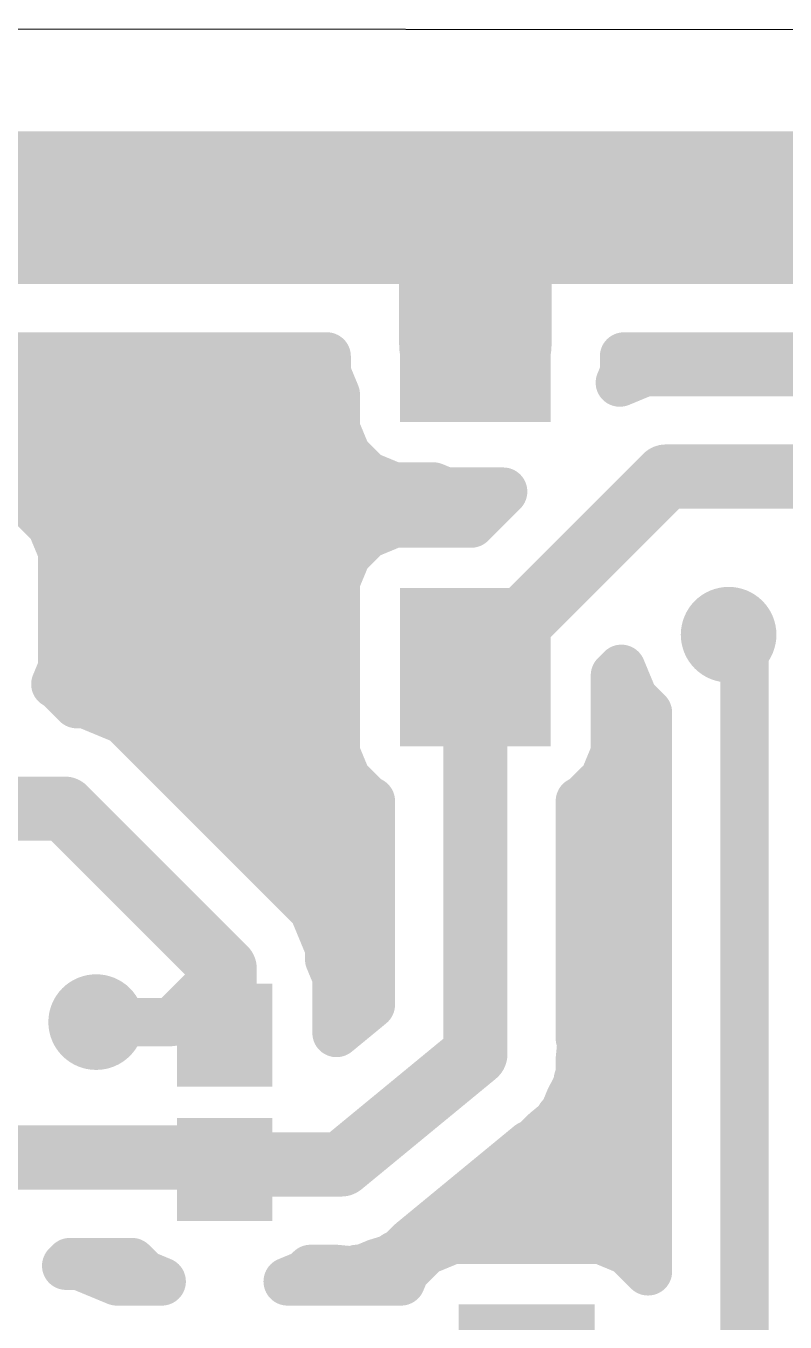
# Model space of a CAD drawing. Extents: x 0.6 to 66.7, y 0.1 to 28.5.
# Drawn here: x 41.27 to 50.87, y 12.07 to 28.46 of the extents above; entities that cross this region are included whole.
import ezdxf

# ---------------------------------------------------------------- set-up
doc = ezdxf.new("R2010")
doc.units = 0
for name, color, linetype in [('16', 175, 'CONTINUOUS'), ('18', 82, 'CONTINUOUS'), ('20', 7, 'CONTINUOUS'), ('30', 253, 'CONTINUOUS')]:
    doc.layers.add(name, color=color, linetype=linetype)

# ---------------------------------------------------------------- blocks, each defined once
blk = doc.blocks.new('RECT')
blk.add_solid([(-0.5, -0.5), (0.5, -0.5), (-0.5, 0.5), (0.5, 0.5)])
blk = doc.blocks.new('ROUNDV')
at = {"const_width": 0.5}
blk.add_lwpolyline([(0, -0.25, 1), (0, 0.25, 1), (0, -0.25)], format="xyb", dxfattribs=at)

msp = doc.modelspace()

# ---------------------------------------------------------------- linework, layer by layer
at = {"layer": '16'}
for points, const_width in [([(46.86, 26.16), (20.23, 26.16)], 1.9304), ([(62.16, 26.16), (46.86, 26.16)], 1.9304), ([(46.9566, 26.0634), (46.86, 26.16)], 1.9304), ([(46.9566, 24.45), (46.9566, 26.0634)], 1.9304), ([(21.0086, 24.2804), (45.077, 24.2804)], 0.6096), ([(45.077, 24.2804), (45.077, 24.0761)], 0.6096), ([(48.8362, 24.0761), (48.8362, 24.2804)], 0.6096), ([(48.8362, 24.2804), (61.3814, 24.2804)], 0.6096), ([(45.077, 24.0761), (45.1922, 23.798)], 0.6096), ([(49.1038, 24.0808), (48.7831, 23.9479)], 0.6096), ([(48.7831, 23.9479), (48.8362, 24.0761)], 0.6096), ([(52.3227, 24.0808), (49.1038, 24.0808)], 0.6096), ([(45.1922, 23.798), (45.1922, 23.3681)], 0.6096), ([(33.7667, 23.7744), (45.1922, 23.7744)], 0.6096), ([(45.1922, 23.3681), (45.3314, 23.032)], 0.6096), ([(34.244, 23.1648), (45.2764, 23.1648)], 0.6096), ([(45.3314, 23.032), (45.5886, 22.7748)], 0.6096), ([(49.3666, 22.76), (46.9566, 20.35)], 0.8128), ([(52.06, 22.76), (49.3666, 22.76)], 0.8128), ([(45.5886, 22.7748), (45.9247, 22.6356)], 0.6096), ([(34.2526, 22.5552), (47.2939, 22.5552)], 0.6096), ([(40.9975, 22.5409), (39.6338, 22.5409)], 0.6096), ([(41.3336, 22.4017), (40.9975, 22.5409)], 0.6096), ([(45.9247, 22.6356), (46.4253, 22.6356)], 0.6096), ([(46.4253, 22.6356), (46.5827, 22.5704)], 0.6096), ([(46.5827, 22.5704), (47.3091, 22.5704)], 0.6096), ([(47.3091, 22.5704), (46.9031, 22.1644)], 0.6096), ([(41.5908, 22.1445), (41.3336, 22.4017)], 0.6096), ([(45.9247, 22.1644), (45.5886, 22.0252)], 0.6096), ([(46.9031, 22.1644), (45.9247, 22.1644)], 0.6096), ([(41.73, 21.8084), (41.5908, 22.1445)], 0.6096), ([(45.5886, 22.0252), (45.3314, 21.768)], 0.6096), ([(41.6732, 21.9456), (45.509, 21.9456)], 0.6096), ([(41.73, 20.3446), (41.73, 21.8084)], 0.6096), ([(45.3314, 21.768), (45.1922, 21.4319)], 0.6096), ([(41.73, 21.336), (45.1922, 21.336)], 0.6096), ([(45.1922, 21.4319), (45.1922, 19.2681)], 0.6096), ([(41.73, 20.7264), (45.1922, 20.7264)], 0.6096), ([(50.36, 20.56), (50.16, 20.76)], 0.6096), ([(50.36, 11.46), (50.36, 20.56)], 0.6096), ([(47.0466, 20.26), (46.9566, 20.35)], 0.8128), ([(46.9566, 20.35), (46.9566, 15.4566)], 0.8128), ([(41.643, 20.1344), (41.73, 20.3446)], 0.6096), ([(48.721, 20.2465), (48.8039, 20.3295)], 0.6096), ([(48.721, 19.2681), (48.721, 20.2465)], 0.6096), ([(48.8039, 20.3295), (48.9582, 19.957)], 0.6096), ([(41.6736, 20.1217), (41.643, 20.1344)], 0.6096), ([(41.9145, 19.8808), (41.6736, 20.1217)], 0.6096), ([(41.6785, 20.1168), (45.1922, 20.1168)], 0.6096), ([(48.721, 20.1168), (48.892, 20.1168)], 0.6096), ([(42.0227, 19.8808), (41.9145, 19.8808)], 0.6096), ([(42.5082, 19.6797), (42.0227, 19.8808)], 0.6096), ([(48.9582, 19.957), (49.1408, 19.7744)], 0.6096), ([(49.1408, 19.7744), (49.1408, 12.7065)], 0.6096), ([(42.8797, 19.3082), (42.5082, 19.6797)], 0.6096), ([(42.6807, 19.5072), (45.1922, 19.5072)], 0.6096), ([(48.721, 19.5072), (49.1408, 19.5072)], 0.6096), ([(44.5338, 17.6541), (42.8797, 19.3082)], 0.6096), ([(42.8797, 19.3082), (42.8797, 19.3082)], 0.6096), ([(45.1922, 19.2681), (45.3314, 18.932)], 0.6096), ([(48.5818, 18.932), (48.721, 19.2681)], 0.6096), ([(43.2903, 18.8976), (45.3658, 18.8976)], 0.6096), ([(45.3314, 18.932), (45.5886, 18.6748)], 0.6096), ([(48.3245, 18.6748), (48.5818, 18.932)], 0.6096), ([(48.5473, 18.8976), (49.1408, 18.8976)], 0.6096), ([(41.76, 18.56), (40.4192, 18.56)], 0.8128), ([(43.7856, 16.5344), (41.76, 18.56)], 0.8128), ([(45.5886, 18.6748), (45.6358, 18.6553)], 0.6096), ([(45.6358, 18.6553), (45.6358, 16.0801)], 0.6096), ([(48.2774, 18.6553), (48.3245, 18.6748)], 0.6096), ([(48.2774, 15.6535), (48.2774, 18.6553)], 0.6096), ([(43.8999, 18.288), (45.6358, 18.288)], 0.6096), ([(48.2774, 18.288), (49.1408, 18.288)], 0.6096), ([(44.5095, 17.6784), (45.6358, 17.6784)], 0.6096), ([(44.9054, 17.2825), (44.5338, 17.6541)], 0.6096), ([(44.5338, 17.6541), (44.5338, 17.6541)], 0.6096), ([(48.2774, 17.6784), (49.1408, 17.6784)], 0.6096), ([(45.1064, 16.7971), (44.9054, 17.2825)], 0.6096), ([(44.9939, 17.0688), (45.6358, 17.0688)], 0.6096), ([(48.2774, 17.0688), (49.1408, 17.0688)], 0.6096), ([(45.1064, 16.6543), (45.1064, 16.7971)], 0.6096), ([(43.7856, 16.5344), (43.7856, 15.6965)], 0.8128), ([(45.2, 16.4284), (45.1064, 16.6543)], 0.6096), ([(43.7856, 16.5344), (43.1113, 15.86)], 0.6096), ([(45.1873, 16.4592), (45.6358, 16.4592)], 0.6096), ([(45.2, 15.7214), (45.2, 16.4284)], 0.6096), ([(48.2774, 16.4592), (49.1408, 16.4592)], 0.6096), ([(45.6358, 16.0801), (45.2, 15.7214)], 0.6096), ([(43.1113, 15.86), (42.16, 15.86)], 0.6096), ([(45.2, 15.8496), (45.3558, 15.8496)], 0.6096), ([(48.2774, 15.8496), (49.1408, 15.8496)], 0.6096), ([(48.2966, 15.5906), (48.2774, 15.6535)], 0.6096), ([(46.9566, 15.4566), (45.26, 14.06)], 0.8128), ([(48.2774, 15.3927), (48.2966, 15.5906)], 0.6096), ([(48.2774, 15.1938), (48.2774, 15.3927)], 0.6096), ([(48.2458, 15.0676), (48.2522, 15.1331)], 0.6096), ([(48.2522, 15.1331), (48.2774, 15.1938)], 0.6096), ([(48.2774, 15.24), (49.1408, 15.24)], 0.6096), ([(48.1524, 14.8921), (48.2458, 15.0676)], 0.6096), ([(48.0763, 14.7084), (48.1524, 14.8921)], 0.6096), ([(47.9988, 14.6038), (48.0298, 14.6619)], 0.6096), ([(48.013, 14.6304), (49.1408, 14.6304)], 0.6096), ([(48.0298, 14.6619), (48.0763, 14.7084)], 0.6096), ([(47.7047, 14.3368), (47.8453, 14.4775)], 0.6096), ([(47.8453, 14.4775), (47.9988, 14.6038)], 0.6096), ([(46.1488, 13.0809), (47.6439, 14.3117)], 0.6096), ([(47.6439, 14.3117), (47.7047, 14.3368)], 0.6096), ([(43.6356, 14.1465), (40.5056, 14.1465)], 0.8128), ([(43.6356, 14.1465), (43.7856, 13.9965)], 0.6096), ([(43.8492, 14.06), (43.7856, 13.9965)], 0.8128), ([(45.26, 14.06), (43.8492, 14.06)], 0.8128), ([(47.2906, 14.0208), (49.1408, 14.0208)], 0.6096), ([(46.55, 13.4112), (49.1408, 13.4112)], 0.6096), ([(46.0082, 12.9403), (46.1488, 13.0809)], 0.6096), ([(46.6631, 13.1044), (46.327, 12.9652)], 0.6096), ([(48.5469, 13.1044), (46.6631, 13.1044)], 0.6096), ([(48.883, 12.9652), (48.5469, 13.1044)], 0.6096), ([(41.7799, 12.7776), (41.828, 12.8257)], 0.6096), ([(41.828, 12.8257), (42.6133, 12.8257)], 0.6096), ([(42.6133, 12.8257), (42.7677, 12.6713)], 0.6096), ([(45.5227, 12.7392), (45.7064, 12.8153)], 0.6096), ([(45.7064, 12.8153), (45.8966, 12.8733)], 0.6096), ([(45.8966, 12.8733), (45.9474, 12.9151)], 0.6096), ([(45.9474, 12.9151), (46.0082, 12.9403)], 0.6096), ([(46.327, 12.9652), (46.0698, 12.708)], 0.6096), ([(49.1402, 12.708), (48.883, 12.9652)], 0.6096), ([(41.942, 12.7776), (41.7799, 12.7776)], 0.6096), ([(41.8039, 12.8016), (42.6374, 12.8016)], 0.6096), ([(42.421, 12.5792), (41.942, 12.7776)], 0.6096), ([(42.7677, 12.6713), (42.99, 12.5792)], 0.6096), ([(44.5813, 12.5792), (44.8036, 12.6713)], 0.6096), ([(44.8036, 12.6713), (44.8715, 12.7392)], 0.6096), ([(44.8715, 12.7392), (45.1961, 12.7392)], 0.6096), ([(45.1961, 12.7392), (45.394, 12.72)], 0.6096), ([(45.394, 12.72), (45.4569, 12.7392)], 0.6096), ([(45.4569, 12.7392), (45.5227, 12.7392)], 0.6096), ([(45.6734, 12.8016), (46.1634, 12.8016)], 0.6096), ([(46.0698, 12.708), (46.0165, 12.5792)], 0.6096), ([(49.0466, 12.8016), (49.1408, 12.8016)], 0.6096), ([(49.1408, 12.7065), (49.1402, 12.708)], 0.6096), ([(42.99, 12.5792), (42.421, 12.5792)], 0.6096), ([(46.0165, 12.5792), (44.5813, 12.5792)], 0.6096)]:
    msp.add_lwpolyline(points, dxfattribs=dict(at, const_width=const_width))
for points, const_width in [([(46.86, 26.6426, 1), (46.86, 25.6774)], 0.9652), ([(47.2012, 26.5012, 1), (46.5188, 25.8188)], 0.9652), ([(46.86, 25.6774, 1), (46.86, 26.6426)], 0.9652), ([(47.4392, 26.0634, 1), (46.474, 26.0634)], 0.9652), ([(46.6153, 25.7222, 1), (47.2978, 26.4047)], 0.9652), ([(46.474, 24.45, 1), (47.4392, 24.45)], 0.9652), ([(45.2294, 24.2804, 1), (44.9246, 24.2804)], 0.3048), ([(45.077, 24.128, 1), (45.077, 24.4328)], 0.3048), ([(48.9886, 24.2804, 1), (48.6838, 24.2804)], 0.3048), ([(48.8362, 24.4328, 1), (48.8362, 24.128)], 0.3048), ([(45.2178, 24.1344, 1), (44.9362, 24.0178)], 0.3048), ([(48.977, 24.0178, 1), (48.6954, 24.1344)], 0.3048), ([(49.1038, 24.2332, 1), (49.1038, 23.9284)], 0.3048), ([(49.1622, 23.94, 1), (49.0455, 24.2216)], 0.3048), ([(44.9246, 24.0761, 1), (45.2294, 24.0761)], 0.3048), ([(45.3446, 23.798, 1), (45.0398, 23.798)], 0.3048), ([(48.7247, 24.0887, 1), (48.8414, 23.8071)], 0.3048), ([(48.6423, 24.0062, 1), (48.9239, 23.8896)], 0.3048), ([(48.6838, 24.0761, 1), (48.9886, 24.0761)], 0.3048), ([(45.0514, 23.7397, 1), (45.333, 23.8563)], 0.3048), ([(45.1922, 23.622, 1), (45.1922, 23.9268)], 0.3048), ([(45.333, 23.4264, 1), (45.0514, 23.3098)], 0.3048), ([(45.0398, 23.3681, 1), (45.3446, 23.3681)], 0.3048), ([(45.2764, 23.0124, 1), (45.2764, 23.3172)], 0.3048), ([(45.4391, 23.1398, 1), (45.2236, 22.9243)], 0.3048), ([(45.1906, 22.9737, 1), (45.4722, 23.0904)], 0.3048), ([(49.3666, 22.9632, 1), (49.3666, 22.5568)], 0.4064), ([(49.5103, 22.6163, 1), (49.2229, 22.9037)], 0.4064), ([(45.6469, 22.9156, 1), (45.5303, 22.634)], 0.3048), ([(45.4808, 22.667, 1), (45.6964, 22.8826)], 0.3048), ([(40.9975, 22.3885, 1), (40.9975, 22.6933)], 0.3048), ([(45.9247, 22.788, 1), (45.9247, 22.4832)], 0.3048), ([(45.8664, 22.4948, 1), (45.983, 22.7764)], 0.3048), ([(46.4836, 22.7764, 1), (46.367, 22.4948)], 0.3048), ([(46.4253, 22.4832, 1), (46.4253, 22.788)], 0.3048), ([(46.5827, 22.7228, 1), (46.5827, 22.418)], 0.3048), ([(46.5244, 22.4296, 1), (46.641, 22.7112)], 0.3048), ([(47.4168, 22.4626, 1), (47.2013, 22.6782)], 0.3048), ([(47.2939, 22.4028, 1), (47.2939, 22.7076)], 0.3048), ([(47.3091, 22.418, 1), (47.3091, 22.7228)], 0.3048), ([(41.4414, 22.5094, 1), (41.2258, 22.2939)], 0.3048), ([(41.2753, 22.2609, 1), (41.3919, 22.5425)], 0.3048), ([(45.9247, 22.3168, 1), (45.9247, 22.012)], 0.3048), ([(45.983, 22.0236, 1), (45.8664, 22.3052)], 0.3048), ([(46.9031, 22.012, 1), (46.9031, 22.3168)], 0.3048), ([(41.7316, 22.2028, 1), (41.45, 22.0861)], 0.3048), ([(41.4831, 22.0367, 1), (41.6986, 22.2522)], 0.3048), ([(45.5303, 22.166, 1), (45.6469, 21.8844)], 0.3048), ([(45.6964, 21.9174, 1), (45.4808, 22.133)], 0.3048), ([(46.7953, 22.2722, 1), (47.0108, 22.0566)], 0.3048), ([(41.6732, 22.098, 1), (41.6732, 21.7932)], 0.3048), ([(45.509, 21.7932, 1), (45.509, 22.098)], 0.3048), ([(41.8824, 21.8084, 1), (41.5776, 21.8084)], 0.3048), ([(41.5892, 21.7501, 1), (41.8708, 21.8667)], 0.3048), ([(45.2236, 21.8757, 1), (45.4391, 21.6602)], 0.3048), ([(45.4722, 21.7096, 1), (45.1906, 21.8263)], 0.3048), ([(41.73, 21.4884, 1), (41.73, 21.1836)], 0.3048), ([(45.3446, 21.4319, 1), (45.0398, 21.4319)], 0.3048), ([(45.0514, 21.4902, 1), (45.333, 21.3736)], 0.3048), ([(45.1922, 21.1836, 1), (45.1922, 21.4884)], 0.3048), ([(41.73, 20.8788, 1), (41.73, 20.574)], 0.3048), ([(45.1922, 20.574, 1), (45.1922, 20.8788)], 0.3048), ([(50.2678, 20.8678, 1), (50.0522, 20.6522)], 0.3048), ([(50.5124, 20.56, 1), (50.2076, 20.56)], 0.3048), ([(47.1003, 20.4937, 1), (46.8129, 20.2063)], 0.4064), ([(47.1598, 20.35, 1), (46.7534, 20.35)], 0.4064), ([(46.8129, 20.4937, 1), (47.1003, 20.2063)], 0.4064), ([(50.2522, 20.4522, 1), (50.4678, 20.6678)], 0.3048), ([(41.5776, 20.3446, 1), (41.8824, 20.3446)], 0.3048), ([(41.8708, 20.2863, 1), (41.5892, 20.4029)], 0.3048), ([(46.9029, 20.1163, 1), (47.1903, 20.4037)], 0.4064), ([(48.6132, 20.3543, 1), (48.8287, 20.1387)], 0.3048), ([(48.8734, 20.2465, 1), (48.5686, 20.2465)], 0.3048), ([(48.9447, 20.3878, 1), (48.6631, 20.2712)], 0.3048), ([(48.9117, 20.2217, 1), (48.6962, 20.4372)], 0.3048), ([(41.7013, 20.2752, 1), (41.5846, 19.9936)], 0.3048), ([(41.5022, 20.1927, 1), (41.7838, 20.076)], 0.3048), ([(41.7814, 20.2294, 1), (41.5658, 20.0139)], 0.3048), ([(41.6785, 20.2692, 1), (41.6785, 19.9644)], 0.3048), ([(41.6153, 19.9809, 1), (41.7319, 20.2625)], 0.3048), ([(45.1922, 19.9644, 1), (45.1922, 20.2692)], 0.3048), ([(48.721, 20.2692, 1), (48.721, 19.9644)], 0.3048), ([(48.892, 19.9644, 1), (48.892, 20.2692)], 0.3048), ([(41.9145, 20.0332, 1), (41.9145, 19.7284)], 0.3048), ([(42.081, 20.0216, 1), (41.9644, 19.74)], 0.3048), ([(42.0227, 19.7284, 1), (42.0227, 20.0332)], 0.3048), ([(49.066, 20.0648, 1), (48.8505, 19.8492)], 0.3048), ([(48.8174, 19.8987, 1), (49.099, 20.0153)], 0.3048), ([(41.8067, 19.773, 1), (42.0223, 19.9886)], 0.3048), ([(49.2932, 19.7744, 1), (48.9884, 19.7744)], 0.3048), ([(49.033, 19.6666, 1), (49.2486, 19.8822)], 0.3048), ([(42.6159, 19.7875, 1), (42.4004, 19.572)], 0.3048), ([(42.4499, 19.5389, 1), (42.5665, 19.8205)], 0.3048), ([(42.6807, 19.6596, 1), (42.6807, 19.3548)], 0.3048), ([(45.1922, 19.3548, 1), (45.1922, 19.6596)], 0.3048), ([(48.721, 19.6596, 1), (48.721, 19.3548)], 0.3048), ([(49.1408, 19.3548, 1), (49.1408, 19.6596)], 0.3048), ([(43.0321, 19.3082, 1), (42.7273, 19.3082)], 0.3048), ([(42.9875, 19.4159, 1), (42.772, 19.2004)], 0.3048), ([(42.772, 19.2004, 1), (42.9875, 19.4159)], 0.3048), ([(45.333, 19.3264, 1), (45.0514, 19.2098)], 0.3048), ([(48.8618, 19.2098, 1), (48.5802, 19.3264)], 0.3048), ([(42.7273, 19.3082, 1), (43.0321, 19.3082)], 0.3048), ([(45.0398, 19.2681, 1), (45.3446, 19.2681)], 0.3048), ([(48.5686, 19.2681, 1), (48.8734, 19.2681)], 0.3048), ([(43.2903, 19.05, 1), (43.2903, 18.7452)], 0.3048), ([(45.4391, 19.0398, 1), (45.2236, 18.8243)], 0.3048), ([(45.3658, 18.7452, 1), (45.3658, 19.05)], 0.3048), ([(48.5473, 19.05, 1), (48.5473, 18.7452)], 0.3048), ([(48.6895, 18.8243, 1), (48.474, 19.0398)], 0.3048), ([(49.1408, 18.7452, 1), (49.1408, 19.05)], 0.3048), ([(45.1906, 18.8737, 1), (45.4722, 18.9904)], 0.3048), ([(48.441, 18.9904, 1), (48.7226, 18.8737)], 0.3048), ([(41.9037, 18.7037, 1), (41.6163, 18.4163)], 0.4064), ([(41.76, 18.3568, 1), (41.76, 18.7632)], 0.4064), ([(45.6469, 18.8156, 1), (45.5303, 18.534)], 0.3048), ([(45.4808, 18.567, 1), (45.6964, 18.7826)], 0.3048), ([(45.7882, 18.6553, 1), (45.4834, 18.6553)], 0.3048), ([(45.5774, 18.5145, 1), (45.6941, 18.7961)], 0.3048), ([(48.219, 18.7961, 1), (48.3357, 18.5145)], 0.3048), ([(48.4298, 18.6553, 1), (48.125, 18.6553)], 0.3048), ([(48.2168, 18.7826, 1), (48.4323, 18.567)], 0.3048), ([(48.3829, 18.534, 1), (48.2662, 18.8156)], 0.3048), ([(43.8999, 18.4404, 1), (43.8999, 18.1356)], 0.3048), ([(45.6358, 18.1356, 1), (45.6358, 18.4404)], 0.3048), ([(48.2774, 18.4404, 1), (48.2774, 18.1356)], 0.3048), ([(49.1408, 18.1356, 1), (49.1408, 18.4404)], 0.3048), ([(44.5095, 17.8308, 1), (44.5095, 17.526)], 0.3048), ([(44.5338, 17.8065, 1), (44.5338, 17.5017)], 0.3048), ([(44.6416, 17.7618, 1), (44.4261, 17.5463)], 0.3048), ([(44.426, 17.5463, 1), (44.6416, 17.7618)], 0.3048), ([(44.5338, 17.5017, 1), (44.5338, 17.8065)], 0.3048), ([(45.6358, 17.526, 1), (45.6358, 17.8308)], 0.3048), ([(48.2774, 17.8308, 1), (48.2774, 17.526)], 0.3048), ([(49.1408, 17.526, 1), (49.1408, 17.8308)], 0.3048), ([(45.0462, 17.3408, 1), (44.7646, 17.2242)], 0.3048), ([(44.7976, 17.1748, 1), (45.0131, 17.3903)], 0.3048), ([(44.9939, 17.2212, 1), (44.9939, 16.9164)], 0.3048), ([(45.6358, 16.9164, 1), (45.6358, 17.2212)], 0.3048), ([(48.2774, 17.2212, 1), (48.2774, 16.9164)], 0.3048), ([(49.1408, 16.9164, 1), (49.1408, 17.2212)], 0.3048), ([(45.2588, 16.7971, 1), (44.954, 16.7971)], 0.3048), ([(43.9888, 16.5344, 1), (43.5824, 16.5344)], 0.4064), ([(45.2472, 16.7127, 1), (44.9656, 16.596)], 0.3048), ([(44.9656, 16.7388, 1), (45.2472, 16.8554)], 0.3048), ([(43.642, 16.3907, 1), (43.9293, 16.678)], 0.4064), ([(43.8934, 16.4266, 1), (43.6779, 16.6421)], 0.3048), ([(44.954, 16.6543, 1), (45.2588, 16.6543)], 0.3048), ([(45.1873, 16.6116, 1), (45.1873, 16.3068)], 0.3048), ([(45.3524, 16.4284, 1), (45.0476, 16.4284)], 0.3048), ([(45.6358, 16.3068, 1), (45.6358, 16.6116)], 0.3048), ([(48.2774, 16.6116, 1), (48.2774, 16.3068)], 0.3048), ([(49.1408, 16.3068, 1), (49.1408, 16.6116)], 0.3048), ([(45.0592, 16.3701, 1), (45.3408, 16.4867)], 0.3048), ([(45.4834, 16.0801, 1), (45.7882, 16.0801)], 0.3048), ([(45.7326, 15.9624, 1), (45.5389, 16.1977)], 0.3048), ([(42.16, 16.0124, 1), (42.16, 15.7076)], 0.3048), ([(43.0035, 15.9678, 1), (43.2191, 15.7522)], 0.3048), ([(43.1113, 15.7076, 1), (43.1113, 16.0124)], 0.3048), ([(45.2, 16.002, 1), (45.2, 15.6972)], 0.3048), ([(45.3558, 15.6972, 1), (45.3558, 16.002)], 0.3048), ([(48.2774, 16.002, 1), (48.2774, 15.6972)], 0.3048), ([(49.1408, 15.6972, 1), (49.1408, 16.002)], 0.3048), ([(45.1032, 15.839, 1), (45.2969, 15.6037)], 0.3048), ([(48.4231, 15.698, 1), (48.1316, 15.609)], 0.3048), ([(43.5824, 15.6965, 1), (43.9888, 15.6965)], 0.4064), ([(45.0476, 15.7214, 1), (45.3524, 15.7214)], 0.3048), ([(47.0857, 15.2997, 1), (46.8274, 15.6135)], 0.4064), ([(48.125, 15.6535, 1), (48.4298, 15.6535)], 0.3048), ([(48.4482, 15.5758, 1), (48.1449, 15.6053)], 0.3048), ([(48.1508, 15.5461, 1), (48.4423, 15.635)], 0.3048), ([(46.7534, 15.4566, 1), (47.1598, 15.4566)], 0.4064), ([(48.4298, 15.3927, 1), (48.125, 15.3927)], 0.3048), ([(48.4039, 15.1183, 1), (48.1005, 15.1478)], 0.3048), ([(48.1257, 15.4074, 1), (48.4291, 15.378)], 0.3048), ([(48.2774, 15.3924, 1), (48.2774, 15.0876)], 0.3048), ([(48.4182, 15.1355, 1), (48.1366, 15.2522)], 0.3048), ([(49.1408, 15.0876, 1), (49.1408, 15.3924)], 0.3048), ([(48.1114, 15.1914, 1), (48.393, 15.0747)], 0.3048), ([(48.3803, 14.9959, 1), (48.1113, 15.1392)], 0.3048), ([(48.125, 15.1938, 1), (48.4298, 15.1938)], 0.3048), ([(48.0179, 14.9637, 1), (48.2869, 14.8205)], 0.3048), ([(48.2932, 14.8338, 1), (48.0116, 14.9504)], 0.3048), ([(48.0941, 15.0823, 1), (48.3975, 15.0529)], 0.3048), ([(48.013, 14.7828, 1), (48.013, 14.478)], 0.3048), ([(47.922, 14.7696, 1), (48.1375, 14.5541)], 0.3048), ([(48.1643, 14.5902, 1), (47.8952, 14.7335)], 0.3048), ([(47.9355, 14.7667, 1), (48.2171, 14.6501)], 0.3048), ([(48.184, 14.6006, 1), (47.9685, 14.8162)], 0.3048), ([(49.1408, 14.478, 1), (49.1408, 14.7828)], 0.3048), ([(47.9531, 14.3697, 1), (47.7376, 14.5852)], 0.3048), ([(47.8643, 14.6754, 1), (48.1333, 14.5322)], 0.3048), ([(48.0957, 14.4861, 1), (47.902, 14.7215)], 0.3048), ([(47.5856, 14.4525, 1), (47.7023, 14.1709)], 0.3048), ([(47.7408, 14.194, 1), (47.5471, 14.4293)], 0.3048), ([(47.597, 14.4446, 1), (47.8125, 14.2291)], 0.3048), ([(47.7631, 14.196, 1), (47.6464, 14.4776)], 0.3048), ([(47.7485, 14.5951, 1), (47.9422, 14.3598)], 0.3048), ([(43.7434, 14.2543, 1), (43.5279, 14.0387)], 0.3048), ([(43.6356, 13.9433, 1), (43.6356, 14.3497)], 0.4064), ([(43.8492, 14.2632, 1), (43.8492, 13.8568)], 0.4064), ([(43.9928, 13.9163, 1), (43.7055, 14.2037)], 0.4064), ([(45.26, 13.8568, 1), (45.26, 14.2632)], 0.4064), ([(43.642, 14.1402, 1), (43.9293, 13.8528)], 0.4064), ([(45.1309, 14.2169, 1), (45.3891, 13.9031)], 0.4064), ([(47.2906, 14.1732, 1), (47.2906, 13.8684)], 0.3048), ([(49.1408, 13.8684, 1), (49.1408, 14.1732)], 0.3048), ([(43.6779, 13.8887, 1), (43.8934, 14.1043)], 0.3048), ([(46.55, 13.5636, 1), (46.55, 13.2588)], 0.3048), ([(49.1408, 13.2588, 1), (49.1408, 13.5636)], 0.3048), ([(46.0519, 13.1985, 1), (46.2456, 12.9632)], 0.3048), ([(46.2565, 12.9731, 1), (46.041, 13.1886)], 0.3048), ([(46.6631, 13.2568, 1), (46.6631, 12.952)], 0.3048), ([(46.7214, 12.9636, 1), (46.6048, 13.2452)], 0.3048), ([(48.6052, 13.2452, 1), (48.4886, 12.9636)], 0.3048), ([(48.5469, 12.952, 1), (48.5469, 13.2568)], 0.3048), ([(41.828, 12.9781, 1), (41.828, 12.6733)], 0.3048), ([(41.9358, 12.7179, 1), (41.7202, 12.9335)], 0.3048), ([(42.7211, 12.9334, 1), (42.5055, 12.7179)], 0.3048), ([(42.6133, 12.6733, 1), (42.6133, 12.9781)], 0.3048), ([(45.7647, 12.6745, 1), (45.6481, 12.9561)], 0.3048), ([(45.7997, 12.9909, 1), (45.9934, 12.7556)], 0.3048), ([(45.8891, 13.0559, 1), (46.0057, 12.7743)], 0.3048), ([(46.0442, 12.7974, 1), (45.8505, 13.0328)], 0.3048), ([(45.941, 12.7275, 1), (45.8521, 13.0191)], 0.3048), ([(45.9004, 13.048, 1), (46.1159, 12.8325)], 0.3048), ([(46.0665, 12.7995, 1), (45.9499, 13.0811)], 0.3048), ([(46.2687, 13.106, 1), (46.3854, 12.8244)], 0.3048), ([(46.4348, 12.8574, 1), (46.2193, 13.073)], 0.3048), ([(48.9907, 13.073, 1), (48.7752, 12.8574)], 0.3048), ([(48.8246, 12.8244, 1), (48.9413, 13.106)], 0.3048), ([(41.6721, 12.8854, 1), (41.8877, 12.6698)], 0.3048), ([(41.7799, 12.93, 1), (41.7799, 12.6252)], 0.3048), ([(41.8039, 12.954, 1), (41.8039, 12.6492)], 0.3048), ([(42.0003, 12.9184, 1), (41.8837, 12.6368)], 0.3048), ([(41.942, 12.6252, 1), (41.942, 12.93)], 0.3048), ([(42.826, 12.8121, 1), (42.7094, 12.5305)], 0.3048), ([(42.6374, 12.6492, 1), (42.6374, 12.954)], 0.3048), ([(44.8715, 12.8916, 1), (44.8715, 12.5868)], 0.3048), ([(44.8619, 12.5305, 1), (44.7453, 12.8121)], 0.3048), ([(44.9793, 12.6314, 1), (44.7637, 12.847)], 0.3048), ([(45.2108, 12.8909, 1), (45.1814, 12.5875)], 0.3048), ([(45.1961, 12.5868, 1), (45.1961, 12.8916)], 0.3048), ([(45.3495, 12.8658, 1), (45.4384, 12.5742)], 0.3048), ([(45.4569, 12.8916, 1), (45.4569, 12.5868)], 0.3048), ([(45.4644, 12.88, 1), (45.581, 12.5984)], 0.3048), ([(45.3793, 12.5683, 1), (45.4087, 12.8717)], 0.3048), ([(45.5014, 12.5934, 1), (45.4125, 12.885)], 0.3048), ([(45.6734, 12.954, 1), (45.6734, 12.6492)], 0.3048), ([(45.5227, 12.5868, 1), (45.5227, 12.8916)], 0.3048), ([(45.662, 12.9611, 1), (45.7509, 12.6695)], 0.3048), ([(45.962, 12.8157, 1), (46.1776, 12.6002)], 0.3048), ([(46.2106, 12.6496, 1), (45.929, 12.7663)], 0.3048), ([(46.1634, 12.6492, 1), (46.1634, 12.954)], 0.3048), ([(49.0466, 12.954, 1), (49.0466, 12.6492)], 0.3048), ([(49.2811, 12.7661, 1), (48.9993, 12.6498)], 0.3048), ([(49.0324, 12.6002, 1), (49.248, 12.8157)], 0.3048), ([(49.1408, 12.6492, 1), (49.1408, 12.954)], 0.3048), ([(42.421, 12.7316, 1), (42.421, 12.4268)], 0.3048), ([(42.3626, 12.4384, 1), (42.4793, 12.72)], 0.3048), ([(42.6599, 12.5635, 1), (42.8754, 12.7791)], 0.3048), ([(42.9317, 12.4384, 1), (43.0484, 12.72)], 0.3048), ([(42.99, 12.4268, 1), (42.99, 12.7316)], 0.3048), ([(44.5229, 12.72, 1), (44.6396, 12.4384)], 0.3048), ([(44.5813, 12.7316, 1), (44.5813, 12.4268)], 0.3048), ([(44.6958, 12.7791, 1), (44.9114, 12.5635)], 0.3048), ([(45.8757, 12.6375, 1), (46.1573, 12.5209)], 0.3048), ([(46.0165, 12.4268, 1), (46.0165, 12.7316)], 0.3048), ([(48.9884, 12.7065, 1), (49.2932, 12.7065)], 0.3048), ([(48.9999, 12.6484, 1), (49.2817, 12.7646)], 0.3048)]:
    msp.add_lwpolyline(points, format="xyb", dxfattribs=dict(at, const_width=const_width))
at = {"layer": '20'}
msp.add_line((66.6573, 28.3955), (0.56, 28.46), dxfattribs=at)

# ---------------------------------------------------------------- block references
at = {"layer": '16', "rotation": 270}
for p, xscale, yscale in [((46.9566, 24.45), 1.8, 1.7), ((46.9566, 20.35), 1.8, 1.7), ((47.605, 11.3), 1.78, 1.52)]:
    msp.add_blockref('RECT', p, dxfattribs=dict(at, xscale=xscale, yscale=yscale))
at = {"layer": '16', "xscale": 1.1, "rotation": 270}
for p in [(43.7856, 15.6965), (43.7856, 13.9965)]:
    msp.add_blockref('RECT', p, dxfattribs=at)
at = {"layer": '18', "xscale": 1.0064, "yscale": 1.0064}
for p in [(50.16, 20.76), (42.16, 15.86)]:
    msp.add_blockref('ROUNDV', p, dxfattribs=at)
at = {"layer": '30', "rotation": 270}
for p, xscale, yscale in [((46.9566, 24.45), 2.0032, 1.9032), ((46.9566, 20.35), 2.0032, 1.9032), ((43.7856, 15.6965), 1.3032, 1.2032), ((43.7856, 13.9965), 1.3032, 1.2032), ((47.605, 11.3), 1.9832, 1.7232)]:
    msp.add_blockref('RECT', p, dxfattribs=dict(at, xscale=xscale, yscale=yscale))
at = {"layer": '30', "xscale": 1.2096, "yscale": 1.2096}
for p in [(50.16, 20.76), (42.16, 15.86)]:
    msp.add_blockref('ROUNDV', p, dxfattribs=at)

doc.saveas('drawing.dxf')
